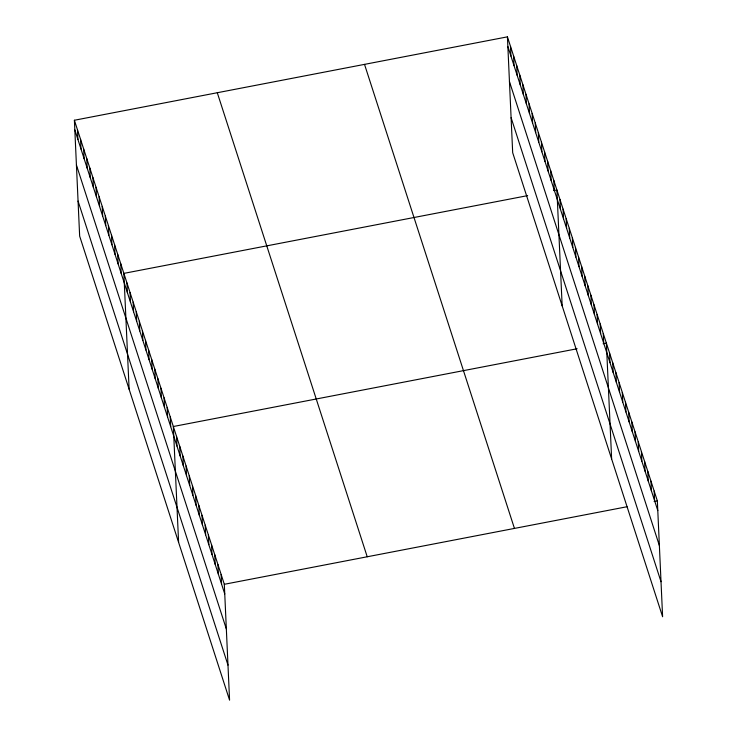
<?xml version="1.0" encoding="UTF-8"?>
<svg xmlns="http://www.w3.org/2000/svg" width="737" height="737" viewBox="0 0 737 737"><rect width="100%" height="100%" fill="white"/><g stroke="black" fill="none" stroke-linecap="round" stroke-linejoin="round"><path stroke-width="1.11" d="M74.391 120.251L224.315 584.294L229.576 700.15L79.651 236.107L74.391 120.251L507.424 36.85L657.349 500.893L662.609 616.749L512.685 152.706L507.424 36.85M527.664 195.618L123.862 273.381L129.122 389.237M553.653 190.607L556.896 189.98L562.156 305.846M577.145 348.748L173.342 426.511L178.603 542.377M603.124 343.746L606.376 343.12L611.636 458.976M224.315 584.294L627.04 506.734M654.106 501.519L657.349 500.893M507.857 46.532L657.791 510.575M509.451 81.567L659.385 545.62M511.091 117.671L661.015 581.714M364.52 64.368L514.444 528.411M217.286 92.724L367.219 556.767M74.833 129.933L224.757 593.976M76.418 164.968L226.351 629.011M78.058 201.072L227.991 665.115M654.161 491.035L654.603 500.718M650.974 481.169L651.416 490.86M647.795 471.312L648.228 480.994M644.608 461.454L645.041 471.136M641.42 451.588L641.863 461.27M638.233 441.73L638.675 451.413M635.045 431.864L635.487 441.555M631.858 422.006L632.3 431.689M628.679 412.149L629.112 421.831M625.492 402.282L625.934 411.965M622.304 392.425L622.747 402.107M619.117 382.567L619.559 392.25M615.929 372.701L616.372 382.383M612.742 362.844L613.184 372.526M609.563 352.977L609.996 362.668M603.281 333.548L603.723 343.23M600.185 323.976L600.627 333.658M597.099 314.404L597.541 324.087M594.004 304.832L594.446 314.524M590.908 295.261L591.35 304.952M587.822 285.698L588.264 295.38M584.727 276.126L585.169 285.809M581.64 266.554L582.073 276.237M578.545 256.983L578.987 266.665M575.45 247.411L575.892 257.093M572.363 237.839L572.796 247.521M569.268 228.267L569.71 237.95M566.173 218.696L566.615 228.378M563.086 209.124L563.519 218.806M559.991 199.552L560.433 209.244M553.809 180.418L554.242 190.1M550.714 170.846L551.156 180.528M547.619 161.274L548.061 170.956M544.532 151.702L544.965 161.385M541.437 142.13L541.879 151.813M538.342 132.559L538.784 142.241M535.255 122.987L535.688 132.669M532.16 113.415L532.602 123.097M529.065 103.843L529.507 113.535M525.978 94.272L526.411 103.963M522.883 84.709L523.325 94.391M519.788 75.137L520.23 84.819M516.701 65.565L517.134 75.248M513.606 55.994L514.048 65.676M510.511 46.422L510.953 56.104M221.128 574.427L221.57 584.109M217.949 564.57L218.382 574.252M214.762 554.712L215.195 564.395M211.574 544.846L212.016 554.528M208.387 534.988L208.829 544.671M205.199 525.122L205.641 534.813M202.012 515.264L202.454 524.947M198.833 505.407L199.266 515.089M195.646 495.54L196.079 505.223M192.458 485.683L192.901 495.365M189.271 475.816L189.713 485.508M186.083 465.959L186.525 475.641M182.896 456.102L183.338 465.784M179.717 446.235L180.15 455.917M176.53 436.378L176.963 446.06M170.247 416.949L170.689 426.631M167.161 407.377L167.594 417.059M164.065 397.805L164.508 407.487M160.97 388.233L161.412 397.916M157.884 378.661L158.317 388.344M154.788 369.09L155.231 378.772M151.693 359.518L152.135 369.2M148.607 349.946L149.04 359.628M145.511 340.374L145.954 350.066M142.416 330.802L142.858 340.494M139.33 321.24L139.763 330.922M136.234 311.668L136.677 321.35M133.139 302.096L133.581 311.779M130.053 292.525L130.486 302.207M126.957 282.953L127.4 292.635M120.776 263.809L121.209 273.491M117.68 254.237L118.123 263.92M114.585 244.666L115.027 254.348M111.499 235.094L111.932 244.785M108.403 225.522L108.846 235.214M105.308 215.959L105.75 225.642M102.222 206.388L102.655 216.07M99.126 196.816L99.569 206.498M96.031 187.244L96.473 196.926M92.945 177.672L93.387 187.355M89.85 168.1L90.292 177.783M86.754 158.529L87.196 168.211M83.668 148.957L84.11 158.639M80.573 139.385L81.015 149.077M77.477 129.813L77.919 139.505"/></g></svg>
